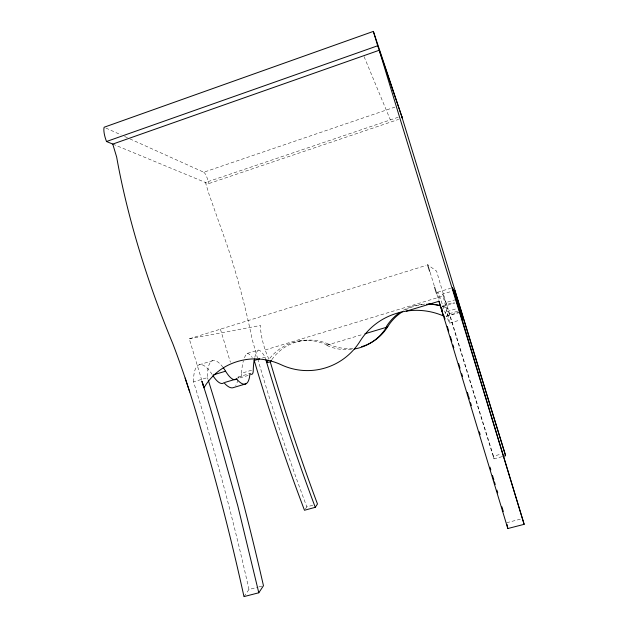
<?xml version="1.0" encoding="UTF-8"?>
<svg xmlns="http://www.w3.org/2000/svg" width="628" height="628" viewBox="0 0 628 628"><rect width="100%" height="100%" fill="white"/><g stroke="black" fill="none" stroke-linecap="round" stroke-linejoin="round"><path stroke-width="0.47" stroke-dasharray="3.14 2.35" d="M445.26 312.964L446.806 310.389M502.023 456.682L494.008 458.856A386.919 5.236 73 0 1 448.871 312.658L447.937 308.489A25.772 0.518 73 0 1 436.641 271.178L427.856 264.89M243.978 596.6L248.963 589.488L258.022 587.141M305.42 508.9L306.841 506.875L313.042 505.187M351.484 349.411A47.712 47.288 83.7 0 1 326.591 345.29L328.954 344.277A46.865 46.464 83.8 0 0 353.407 348.32M129.925 138.89L203.755 172.229L394.847 107.129M398.168 117.255L205.474 182.497L208.991 194.131L227.925 247.597A306.856 103.793 70.1 0 1 252.118 339.206L257.511 358.07M112.757 144.087L208.41 183.714L398.631 119.383M201.784 380.34L189.271 338.814L425.988 265.471M199.312 364.75L212.766 360.66M437.755 292.193L450.621 288.276M244.433 357.748A89.364 22.616 74.8 0 1 247.063 353.486L258.186 350.102A28.488 6.994 73.7 0 1 265.11 357.175L265.636 358.949M457.631 311.229L447.544 314.251L448.086 315.554L446.492 309.235A92.654 1.939 73.1 0 1 442.756 294.053L451.037 291.541M265.212 349.945L443.91 295.749M262.386 357.999L265.11 357.175M442.756 294.053A29.477 0.628 73 0 1 445.801 302.618L454.805 299.894M439.168 299.007A45.106 1.185 73.1 0 1 442.771 305.695L454.287 302.225M248.963 589.488C233.349 519.537 214.964 450.205 193.526 381.816L207.483 377.609A43.254 12.921 74.1 0 1 222.704 366.956M442.269 306.849L454.876 303.049M326.591 345.29L363.086 334.316M237.863 378.857A47.406 13.541 72.8 0 0 238.059 377.043A14.852 4.082 73.4 0 0 241.599 373.22L253.265 369.719M447.112 311.512L457.003 308.544M238.059 377.043L249.936 373.487M239.943 377.891L248.123 375.442M442.771 305.695A35.301 0.871 73 0 0 445.024 312.304L445.456 313.49A35.301 0.871 73 0 0 446.712 315.986L458.573 312.438M446.673 316.324L458.613 312.744M449.601 323.153L460.214 319.99M494.008 458.856L493.482 456.164L501.364 454.028M258.924 586.905L263.462 585.728M506.663 522.724L521.664 518.838M189.271 338.814L260.557 325.445A24.955 5.762 73.2 0 0 268.98 359.326M298.598 341.13L301.605 340.776M304.219 340.486L307.131 340.141M105.904 128.049L121.031 134.871M124.587 136.48L129.038 138.49M493.482 456.164A364.515 4.961 73 0 1 448.871 311.551L447.529 308.262A48.701 48.309 28.1 0 0 442.041 306.174M364.083 56.63L390.357 119.893M207.483 377.609L208.064 379.477M445.801 302.618L447.717 308.866M430.125 272.317L434.388 286.25M436.939 294.603L438.642 300.176M220.412 329.166L230.382 362.207M257.77 358.957L260.439 368.11A355.448 59.165 73.4 0 0 306.841 506.875M405.515 309.926A47.83 47.445 27.5 0 1 425.525 304.297M442.552 306.44A47.83 47.445 27.5 0 1 447.937 308.489M403.49 310.193A48.701 48.309 28.1 0 1 424.709 303.999M447.544 314.251A49.345 1.17 73 0 1 446.712 315.986M193.526 381.816A43.144 13.588 74.2 0 1 212.107 374.382M237.737 379.712A47.406 13.541 72.8 0 1 235.728 385.592M241.599 373.22A89.364 22.616 74.8 0 1 243.397 360.77M247.063 353.486A28.425 7.363 73.7 0 1 252.244 357.442M254.795 357.316A89.545 21.485 74.7 0 1 258.186 350.102M271.846 359.601A48.16 47.124 72.7 0 1 328.954 344.277L326.419 344.701A49.023 47.94 72.9 0 0 268.886 359.53M203.755 172.229A6.782 1.601 70.2 0 1 206.769 176.994A6.782 1.601 70.2 0 1 208.41 183.714"/><path stroke-width="0.94" d="M502.91 456.438L505.579 455.716A387.5 1.688 73 0 1 460.583 309.141L454.719 290.419A92.858 0.628 73 0 0 459.696 307.736L462.86 319.197L452.458 287.718L524.152 524.325L507.809 528.54L454.743 352.842A788.533 49.18 73.4 0 0 443.47 315.963L443.87 315.295M373.362 31.4L377.703 45.758L402.336 118.127L373.362 31.4L104.13 127.241A16.516 5.15 67.7 0 0 106.509 141.504L112.757 144.087L116.667 157.094A245.729 63.075 71.4 0 0 139.471 250.753A255.549 64.896 71.4 0 0 172.81 343.649A691.985 470.254 81 0 1 185.15 378.08L189.734 391.998A691.985 470.254 81 0 1 200.308 427.228C217.013 483.105 231.496 539.633 243.978 596.6L258.799 592.777L263.462 585.728C247.73 516.616 229.471 448.07 208.347 380.403M259.662 358.824L254.207 360.472L257.103 370.182A377.263 62.439 73.3 0 0 304.478 510.25L315.264 507.322L317.47 503.986A355.966 56.128 73.3 0 1 271.163 364.892L270.291 361.924A48.16 47.124 72.7 0 1 271.312 360.37M354.302 349.019A47.712 47.288 83.7 0 0 386.479 327.282L387.798 326.584A47.83 47.445 27.5 0 1 402.25 311.857M106.509 141.504L377.703 45.758M112.757 144.087L379.234 50.256L383.41 63.915A255.816 1.751 72.9 0 0 412.847 160.603A265.95 1.798 72.9 0 0 443.352 259.811A795.543 16.061 73.1 0 1 470.482 348.242L524.152 524.325M406.355 311.143L438.948 301.283L443.47 315.963A66.906 65.516 17.7 0 0 412.329 310.444C401.818 311.158 391.534 314.243 382.397 319.495A66.906 65.516 17.7 0 0 360.252 340.902A63.561 62.557 82.2 0 1 280.983 364.656A62.494 60.139 45.8 0 0 251.883 358.957C242.118 359.522 232.541 362.38 224.118 367.356A62.494 60.139 45.8 0 0 204.006 387.719A696.523 451.571 80.1 0 1 214.619 423.044L237.855 506.097L258.799 592.777M213.512 374.838L225.585 371.195A33.943 9.514 73 0 0 236.575 378.92A47.516 12.866 72.9 0 0 249.936 373.487A14.891 3.878 73.3 0 0 253.265 369.719A89.545 21.485 74.7 0 1 254.403 359.035M364.962 333.751L386.479 327.282M224.871 382.421L236.575 378.92M245.807 383.889L233.569 387.531A47.406 13.541 72.8 0 1 223.976 382.688A33.865 10.017 73 0 1 212.955 375.693M270.291 361.924L266.751 362.646A49.023 47.94 72.9 0 1 268.329 360.291M185.15 378.08L189.734 391.998M204.006 387.719L201.949 381.377L204.006 387.719L202.899 384.03M427.59 264.702L429.662 271.327M434.576 287.153L436.523 293.433M441.421 309.298L442.151 311.676M401.637 116.078L422.613 184.357A324.142 2.967 72.9 0 1 451.249 278.259A365.064 1.594 73 0 0 504.865 453.071L505.579 455.716M441.649 308.026L442.481 310.75M444.161 316.229L445.017 319.04M452.961 344.992L453.809 347.771M458.613 363.534L460.026 368.173M461.721 373.754L462.569 376.541M447.309 326.505L448.722 331.129M450.417 336.671L451.83 341.294M438.925 301.11L443.47 315.963M468.527 396.135L469.375 398.945M470.513 402.697L471.369 405.507M467.389 392.398L468.237 395.193M489.989 467.154L490.813 469.901M492.47 475.404L493.844 479.988M494.401 481.825L495.225 484.573M479.337 431.829L480.153 434.537M501.898 506.82L503.295 511.498M496.889 490.123L497.721 492.901M265.903 359.828L268.007 366.909A377.821 59.236 73.3 0 0 315.264 507.322M506.992 524.388L507.809 528.54M223.278 367.733A43.254 12.921 74.1 0 1 225.585 371.195M426.483 304.258A47.83 47.445 27.5 0 1 440.707 305.899M366.87 344.741A46.865 46.464 83.8 0 0 387.798 326.584L386.299 326.686A48.701 48.309 28.1 0 1 400.209 312.226M366.014 345.11A46.865 46.464 83.8 0 1 361.618 346.664M428.602 303.936A48.701 48.309 28.1 0 1 440.165 305.624"/></g></svg>
